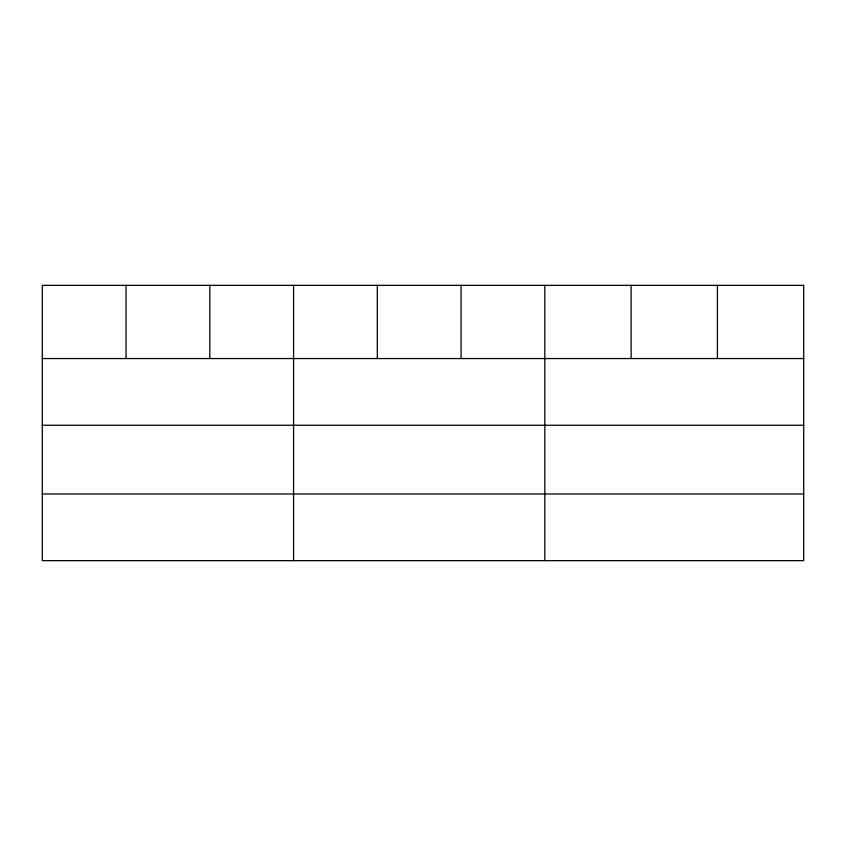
<?xml version="1.0" encoding="UTF-8"?>
<svg xmlns="http://www.w3.org/2000/svg" width="846" height="846" viewBox="0 0 846 846"><rect width="100%" height="100%" fill="white"/><g stroke="black" fill="none" stroke-linecap="round" stroke-linejoin="round"><path stroke-width="1.27" d="M42.3 358.556L803.7 358.556M42.3 425.252L803.7 425.252M42.3 493.969L803.7 493.969M717.408 285.345L717.408 358.556M631.116 285.345L631.116 358.556M544.824 285.345L544.824 560.655M461.07 285.345L461.07 358.556M377.316 285.345L377.316 358.556M293.562 285.345L293.562 560.655M209.808 285.345L209.808 358.556M126.054 285.345L126.054 358.556M803.7 285.345L42.3 285.345L42.3 560.655L803.7 560.655L803.7 285.345"/></g></svg>
